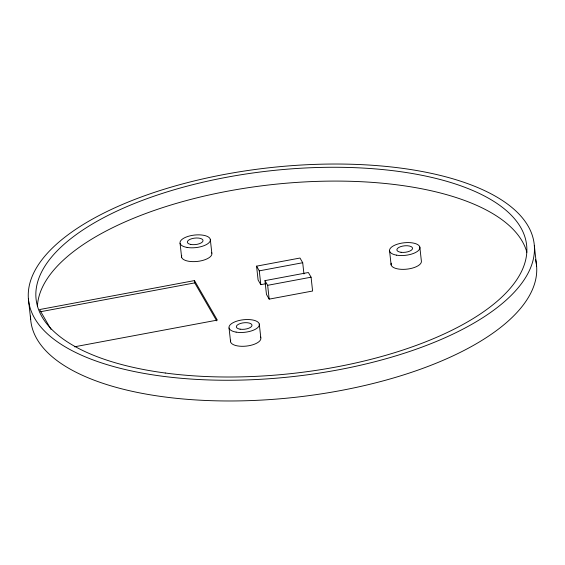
<?xml version="1.0" encoding="UTF-8"?>
<svg xmlns="http://www.w3.org/2000/svg" width="565" height="565" viewBox="0 0 565 565"><rect width="100%" height="100%" fill="white"/><g stroke="black" fill="none" stroke-linecap="round" stroke-linejoin="round"><path stroke-width="0.85" d="M265.832 283.722L260.811 284.661L258.099 279.972L256.574 266.157L299.994 258.036L302.706 262.725L303.942 273.954M74.509 346.804L217.327 320.094L194.48 280.586L39.55 309.564L50.97 329.317M40.666 311.703L194.734 282.888L216.706 320.871M256.574 266.157L259.286 270.847L302.706 262.725M264.943 280.628L308.363 272.507L311.075 277.196L312.6 291.017L269.18 299.132L266.468 294.443L264.943 280.628L267.655 285.318L269.18 299.132M267.655 285.318L311.075 277.196M534.328 245.542A254.377 105.083 -6.3 0 1 162.106 376.191A254.377 105.083 -6.3 0 1 147.642 194.685A254.377 105.083 -6.3 0 1 534.328 245.542L536.616 266.263M419.83 247.089L421.356 260.903A15.262 6.307 -6.3 0 1 405.684 269.265A15.262 6.307 -6.3 0 1 391.263 263.198M389.589 251.044L391.114 264.865M259.286 270.847L260.811 284.661M259.286 324.035L260.811 337.849M229.051 327.99L230.577 341.804M210.307 239.355L211.833 253.169M194.48 280.586L194.734 282.888M180.073 243.317L181.598 257.132M28.384 298.737L30.672 319.458M535.556 259.603A254.377 105.083 -6.3 0 1 296.046 397.216A254.377 105.083 -6.3 0 1 30.538 316.089M37.403 306.583A246.75 101.933 -6.3 0 1 271.292 184.684A246.75 101.933 -6.3 0 1 526.855 252.216M260.493 337.058A15.262 6.307 -6.3 0 1 246.135 346.119A15.262 6.307 -6.3 0 1 230.718 340.137M211.515 252.386A15.262 6.307 -6.3 0 1 197.157 261.447A15.262 6.307 -6.3 0 1 181.739 255.465M240.104 329.183A7.889 3.256 -6.3 0 0 252.011 325.362A7.889 3.256 -6.3 0 0 240.386 323.491A7.889 3.256 -6.3 0 0 240.104 329.183M165.255 373.013A246.75 101.933 -6.3 0 0 526.75 246.538A246.75 101.933 -6.3 0 0 152.063 196.86A246.75 101.933 -6.3 0 0 165.255 373.013M401.065 252.301A7.889 3.256 -6.3 0 0 412.549 248.219A7.889 3.256 -6.3 0 0 400.514 246.686A7.889 3.256 -6.3 0 0 401.065 252.301M190.723 244.433A7.889 3.256 -6.3 0 0 203.012 240.888A7.889 3.256 -6.3 0 0 191.839 238.677A7.889 3.256 -6.3 0 0 190.723 244.433M187.121 247.442A15.262 6.307 -6.3 0 0 210.364 240.181A15.262 6.307 -6.3 0 0 188.081 236.382A15.262 6.307 -6.3 0 0 187.121 247.442M236.099 332.121A15.262 6.307 -6.3 0 0 259.342 324.854A15.262 6.307 -6.3 0 0 237.06 321.061A15.262 6.307 -6.3 0 0 236.099 332.121M396.644 255.175A15.262 6.307 -6.3 0 0 419.887 247.915A15.262 6.307 -6.3 0 0 397.598 244.115A15.262 6.307 -6.3 0 0 396.644 255.175"/></g></svg>
